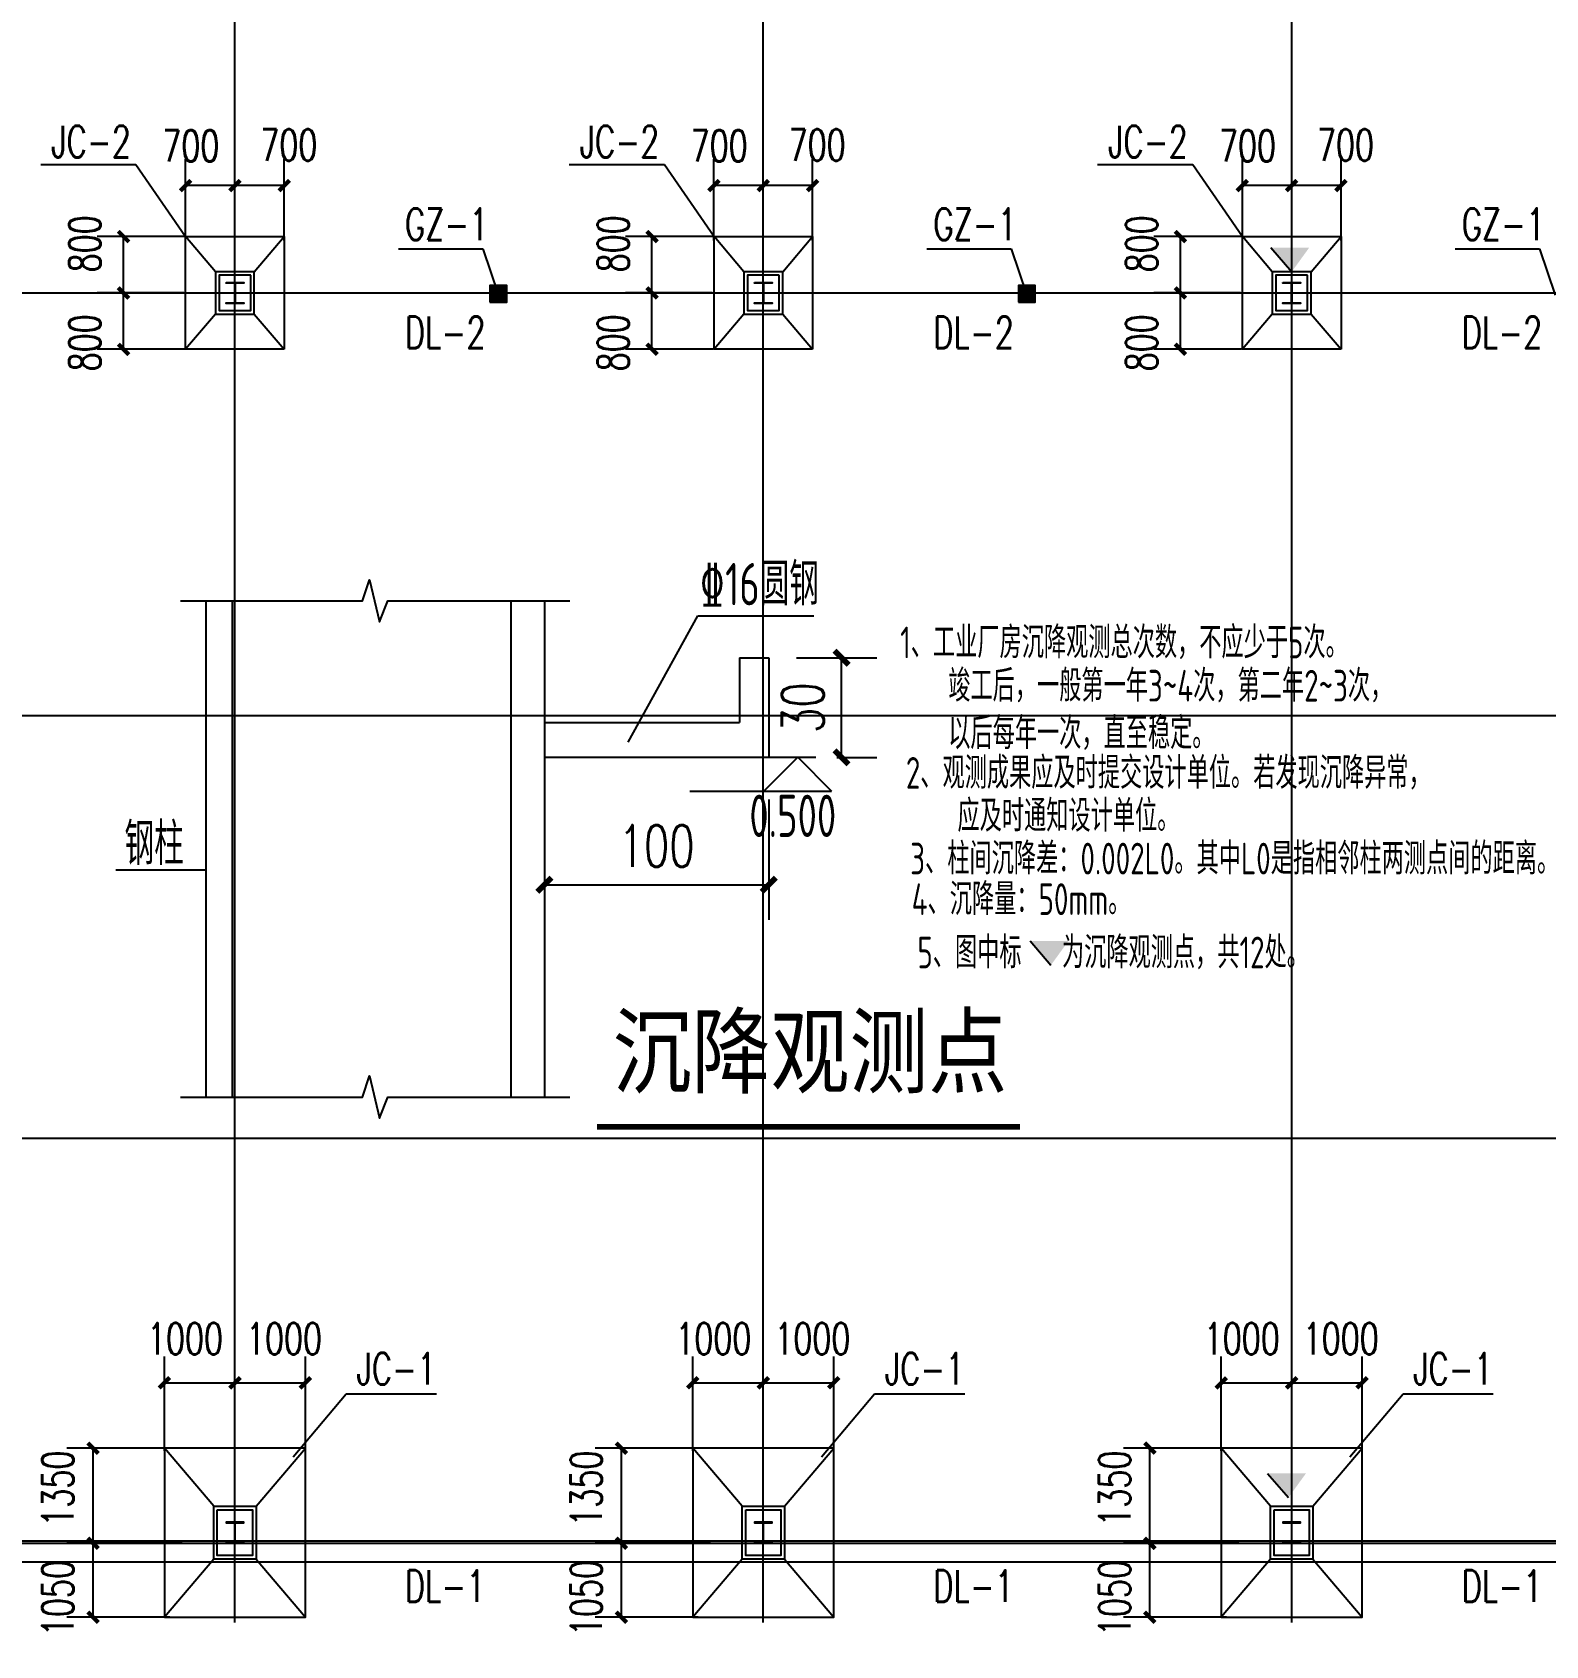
# Model space of a CAD drawing. Extents: x 180850 to 1399066, y 113487 to 334416.
# Drawn here: x 345624 to 367106, y 174007 to 196913 of the extents above; entities that cross this region are included whole.
import ezdxf
from ezdxf.enums import TextEntityAlignment as Align

# ---------------------------------------------------------------- set-up
doc = ezdxf.new("R2010")
doc.units = 0
doc.header["$LTSCALE"] = 1000
for name, color, linetype in [('11', 3, 'Continuous'), ('AXIS', 3, 'Continuous'), ('DOTE', 1, 'Continuous'), ('GZ', 50, 'Continuous'), ('PUB_DIM', 3, 'Continuous'), ('PUB_TEXT', 7, 'Continuous'), ('TEXT', 7, 'Continuous'), ('THICK', 6, 'Continuous'), ('THIN', 7, 'Continuous'), ('YCX', 90, 'Continuous'), ('承台', 2, 'Continuous'), ('轴线__尺寸数字', 253, 'Continuous')]:
    doc.layers.add(name, color=color, linetype=linetype)
doc.styles.add('_TCH_DIM_T3', font='SIMPLEX', dxfattribs={"width": 0.705882, "bigfont": 'GBCBIG'})
doc.styles.add('TSSD_Norm', font='tssdeng.shx', dxfattribs={"bigfont": 'hztxt.shx'})
doc.styles.add('TSSD_Rein', font='Tssdeng.shx', dxfattribs={"width": 0.7, "bigfont": 'hztxt.shx'})
doc.dimstyles.new('TCH-200-5', dxfattribs={"dimtxt": 595, "dimasz": 200, "dimexe": 500, "dimexo": 600, "dimgap": 252.5, "dimtad": 1, "dimdec": 0, "dimlfac": 0.2, "dimzin": 0, "dimdsep": 46, "dimtxsty": '_TCH_DIM_T3', "dimblk": 'ARCHTICK', "dimcen": 0.09, "dimclrd": 124, "dimclre": 124, "dimclrt": 7, "dimazin": 2, "dimtfac": 1, "dimtdec": 0, "dimtix": 1, "dimtmove": 2, "dimatfit": 3, "dimfxl": 1, "dimtolj": 1, "dimtzin": 0, "dimarcsym": 0})
doc.dimstyles.new('TCH_150_1', dxfattribs={"dimtxt": 446.25, "dimasz": 150, "dimexe": 375, "dimexo": 450, "dimgap": 189.375, "dimtad": 1, "dimdec": 0, "dimzin": 0, "dimdsep": 46, "dimtxsty": '_TCH_DIM_T3', "dimblk": 'ARCHTICK', "dimcen": 0.09, "dimclrd": 256, "dimclre": 256, "dimclrt": 7, "dimazin": 2, "dimtfac": 1, "dimtdec": 0, "dimtix": 1, "dimtmove": 2, "dimatfit": 3, "dimfxl": 1, "dimtolj": 1, "dimtzin": 0, "dimarcsym": 0})

# ---------------------------------------------------------------- blocks, each defined once
blk = doc.blocks.new('A$C33B20A31')
at = {"layer": 'GZ'}
for points in [[(29625, 17900), (29875, 17900), (29875, 17890), (29757, 17890), (29753, 17885), (29753, 17615), (29757, 17610), (29875, 17610), (29875, 17600), (29625, 17600), (29625, 17610), (29743, 17610), (29747, 17615), (29747, 17885), (29743, 17890), (29625, 17890), (29625, 17900)], [(37125, 17900), (37375, 17900), (37375, 17890), (37257, 17890), (37253, 17885), (37253, 17615), (37257, 17610), (37375, 17610), (37375, 17600), (37125, 17600), (37125, 17610), (37243, 17610), (37247, 17615), (37247, 17885), (37243, 17890), (37125, 17890), (37125, 17900)], [(44625, 17900), (44875, 17900), (44875, 17890), (44757, 17890), (44753, 17885), (44753, 17615), (44757, 17610), (44875, 17610), (44875, 17600), (44625, 17600), (44625, 17610), (44743, 17610), (44747, 17615), (44747, 17885), (44743, 17890), (44625, 17890), (44625, 17900)], [(29625, 0), (29875, 0), (29875, 10), (29757, 10), (29753, 15), (29753, 285), (29757, 290), (29875, 290), (29875, 300), (29625, 300), (29625, 290), (29743, 290), (29747, 286), (29747, 15), (29743, 10), (29625, 10), (29625, 0)], [(37125, 0), (37375, 0), (37375, 10), (37257, 10), (37253, 15), (37253, 285), (37257, 290), (37375, 290), (37375, 300), (37125, 300), (37125, 290), (37243, 290), (37247, 286), (37247, 15), (37243, 10), (37125, 10), (37125, 0)], [(44625, 0), (44875, 0), (44875, 10), (44757, 10), (44753, 15), (44753, 285), (44757, 290), (44875, 290), (44875, 300), (44625, 300), (44625, 290), (44743, 290), (44747, 286), (44747, 15), (44743, 10), (44625, 10), (44625, 0)]]:
    blk.add_lwpolyline(points, close=True, dxfattribs=at)
blk = doc.blocks.new('_ArchTick')
at = {"color": 0, "linetype": 'ByBlock', "const_width": 0.4}
blk.add_lwpolyline([(-0.5, -0.5), (0.5, 0.5)], dxfattribs=at)
blk = doc.blocks.new('*D1276')
at = {"layer": 'AXIS', "color": 124, "lineweight": -2, "transparency": 16777216}
for p, q in [((352893, 186019), (352893, 184311)), ((356078, 186019), (356078, 184311)), ((352893, 184811), (356078, 184811))]:
    blk.add_line(p, q, dxfattribs=at)
at = {"layer": 'Defpoints', "color": 0, "transparency": 16777216}
for p in [(352893, 186619), (356078, 186619), (356078, 184811)]:
    blk.add_point(p, dxfattribs=at)
at = {"layer": 'AXIS', "color": 124, "lineweight": -2, "transparency": 16777216, "xscale": 200, "yscale": 200, "zscale": 200, "rotation": 180}
blk.add_blockref('_ArchTick', (352893, 184811), dxfattribs=at)
at = {"layer": 'AXIS', "color": 124, "lineweight": -2, "transparency": 16777216, "xscale": 200, "yscale": 200, "zscale": 200}
blk.add_blockref('_ArchTick', (356078, 184811), dxfattribs=at)
at = {"layer": 'AXIS', "color": 7, "transparency": 16777216, "insert": (354485, 185361), "char_height": 595, "attachment_point": 5, "style": '_TCH_DIM_T3'}
blk.add_mtext('\\A1;100', dxfattribs=at)
blk = doc.blocks.new('*D1277')
at = {"layer": 'AXIS', "color": 124, "lineweight": -2, "transparency": 16777216}
for p, q in [((356471, 188033), (357610, 188033)), ((357110, 186619), (357110, 188033)), ((357043, 186619), (357610, 186619))]:
    blk.add_line(p, q, dxfattribs=at)
at = {"layer": 'Defpoints', "color": 0, "transparency": 16777216}
for p in [(355871, 188033), (357110, 188033), (356443, 186619)]:
    blk.add_point(p, dxfattribs=at)
at = {"layer": 'AXIS', "color": 124, "lineweight": -2, "transparency": 16777216, "xscale": 200, "yscale": 200, "zscale": 200}
for p, rotation in [((357110, 188033), 90), ((357110, 186619), 270)]:
    blk.add_blockref('_ArchTick', p, dxfattribs=dict(at, rotation=rotation))
at = {"layer": 'AXIS', "color": 7, "transparency": 16777216, "insert": (356560, 187326), "char_height": 595, "attachment_point": 5, "rotation": 90, "style": '_TCH_DIM_T3'}
blk.add_mtext('\\A1;30', dxfattribs=at)
blk = doc.blocks.new('*D1336')
at = {"layer": 'AXIS', "linetype": 'ByBlock', "lineweight": -2, "transparency": 16777216}
for p, q in [((362500, 176776), (362500, 178115)), ((363500, 176776), (363500, 178115)), ((362500, 177740), (363500, 177740))]:
    blk.add_line(p, q, dxfattribs=at)
at = {"layer": 'Defpoints', "color": 0, "linetype": 'ByBlock', "transparency": 16777216}
for p in [(363500, 177740), (362500, 176326), (363500, 176326)]:
    blk.add_point(p, dxfattribs=at)
at = {"layer": 'AXIS', "linetype": 'ByBlock', "lineweight": -2, "transparency": 16777216, "xscale": 150, "yscale": 150, "zscale": 150, "rotation": 180}
blk.add_blockref('_ArchTick', (362500, 177740), dxfattribs=at)
at = {"layer": 'AXIS', "linetype": 'ByBlock', "lineweight": -2, "transparency": 16777216, "xscale": 150, "yscale": 150, "zscale": 150}
blk.add_blockref('_ArchTick', (363500, 177740), dxfattribs=at)
at = {"layer": 'AXIS', "color": 7, "linetype": 'ByBlock', "transparency": 16777216, "insert": (362792, 178367), "char_height": 446.2, "attachment_point": 5, "style": '_TCH_DIM_T3'}
blk.add_mtext('\\A1;1000', dxfattribs=at)
blk = doc.blocks.new('*D1337')
at = {"layer": 'AXIS', "linetype": 'ByBlock', "lineweight": -2, "transparency": 16777216}
for p, q in [((362575, 176812), (361112, 176812)), ((361487, 175462), (361487, 176812)), ((362750, 175462), (361112, 175462))]:
    blk.add_line(p, q, dxfattribs=at)
at = {"layer": 'Defpoints', "color": 0, "linetype": 'ByBlock', "transparency": 16777216}
for p in [(361487, 176812), (363025, 176812), (363200, 175462)]:
    blk.add_point(p, dxfattribs=at)
at = {"layer": 'AXIS', "linetype": 'ByBlock', "lineweight": -2, "transparency": 16777216, "xscale": 150, "yscale": 150, "zscale": 150}
for p, rotation in [((361487, 176812), 90), ((361487, 175462), 270)]:
    blk.add_blockref('_ArchTick', p, dxfattribs=dict(at, rotation=rotation))
at = {"layer": 'AXIS', "color": 7, "linetype": 'ByBlock', "transparency": 16777216, "insert": (360987, 176239), "char_height": 446.2, "attachment_point": 5, "rotation": 90, "style": '_TCH_DIM_T3'}
blk.add_mtext('\\A1;1350', dxfattribs=at)
blk = doc.blocks.new('*D1338')
at = {"layer": 'AXIS', "linetype": 'ByBlock', "lineweight": -2, "transparency": 16777216}
for p, q in [((362750, 175462), (361112, 175462)), ((361487, 174412), (361487, 175462)), ((362575, 174412), (361112, 174412))]:
    blk.add_line(p, q, dxfattribs=at)
at = {"layer": 'Defpoints', "color": 0, "linetype": 'ByBlock', "transparency": 16777216}
for p in [(361487, 175462), (363200, 175462), (363025, 174412)]:
    blk.add_point(p, dxfattribs=at)
at = {"layer": 'AXIS', "linetype": 'ByBlock', "lineweight": -2, "transparency": 16777216, "xscale": 150, "yscale": 150, "zscale": 150}
for p, rotation in [((361487, 175462), 90), ((361487, 174412), 270)]:
    blk.add_blockref('_ArchTick', p, dxfattribs=dict(at, rotation=rotation))
at = {"layer": 'AXIS', "color": 7, "linetype": 'ByBlock', "transparency": 16777216, "insert": (360987, 174683), "char_height": 446.2, "attachment_point": 5, "rotation": 90, "style": '_TCH_DIM_T3'}
blk.add_mtext('\\A1;1050', dxfattribs=at)
blk = doc.blocks.new('*D1339')
at = {"layer": 'AXIS', "linetype": 'ByBlock', "lineweight": -2, "transparency": 16777216}
for p, q in [((363500, 176776), (363500, 178115)), ((364500, 176776), (364500, 178115)), ((363500, 177740), (364500, 177740))]:
    blk.add_line(p, q, dxfattribs=at)
at = {"layer": 'Defpoints', "color": 0, "linetype": 'ByBlock', "transparency": 16777216}
for p in [(364500, 177740), (363500, 176326), (364500, 176326)]:
    blk.add_point(p, dxfattribs=at)
at = {"layer": 'AXIS', "linetype": 'ByBlock', "lineweight": -2, "transparency": 16777216, "xscale": 150, "yscale": 150, "zscale": 150, "rotation": 180}
blk.add_blockref('_ArchTick', (363500, 177740), dxfattribs=at)
at = {"layer": 'AXIS', "linetype": 'ByBlock', "lineweight": -2, "transparency": 16777216, "xscale": 150, "yscale": 150, "zscale": 150}
blk.add_blockref('_ArchTick', (364500, 177740), dxfattribs=at)
at = {"layer": 'AXIS', "color": 7, "linetype": 'ByBlock', "transparency": 16777216, "insert": (364197, 178367), "char_height": 446.2, "attachment_point": 5, "style": '_TCH_DIM_T3'}
blk.add_mtext('\\A1;1000', dxfattribs=at)
blk = doc.blocks.new('*D1352')
at = {"layer": 'AXIS', "linetype": 'ByBlock', "lineweight": -2, "transparency": 16777216}
for p, q in [((347775, 193212), (346545, 193212)), ((346920, 192412), (346920, 193212)), ((347789, 192412), (346545, 192412))]:
    blk.add_line(p, q, dxfattribs=at)
at = {"layer": 'Defpoints', "color": 0, "linetype": 'ByBlock', "transparency": 16777216}
for p in [(346920, 193212), (348225, 193212), (348239, 192412)]:
    blk.add_point(p, dxfattribs=at)
at = {"layer": 'AXIS', "linetype": 'ByBlock', "lineweight": -2, "transparency": 16777216, "xscale": 150, "yscale": 150, "zscale": 150}
for p, rotation in [((346920, 193212), 90), ((346920, 192412), 270)]:
    blk.add_blockref('_ArchTick', p, dxfattribs=dict(at, rotation=rotation))
at = {"layer": 'AXIS', "color": 7, "linetype": 'ByBlock', "transparency": 16777216, "insert": (346370, 192504), "char_height": 446.2, "attachment_point": 5, "rotation": 90, "style": '_TCH_DIM_T3'}
blk.add_mtext('\\A1;800', dxfattribs=at)
blk = doc.blocks.new('*D1353')
at = {"layer": 'AXIS', "linetype": 'ByBlock', "lineweight": -2, "transparency": 16777216}
for p, q in [((347800, 193957), (347800, 195111)), ((348500, 194082), (348500, 195111)), ((348500, 194736), (347800, 194736))]:
    blk.add_line(p, q, dxfattribs=at)
at = {"layer": 'Defpoints', "color": 0, "linetype": 'ByBlock', "transparency": 16777216}
for p in [(347800, 194736), (348500, 193632), (347800, 193507)]:
    blk.add_point(p, dxfattribs=at)
at = {"layer": 'AXIS', "linetype": 'ByBlock', "lineweight": -2, "transparency": 16777216, "xscale": 150, "yscale": 150, "zscale": 150, "rotation": 180}
blk.add_blockref('_ArchTick', (347800, 194736), dxfattribs=at)
at = {"layer": 'AXIS', "linetype": 'ByBlock', "lineweight": -2, "transparency": 16777216, "xscale": 150, "yscale": 150, "zscale": 150}
blk.add_blockref('_ArchTick', (348500, 194736), dxfattribs=at)
at = {"layer": 'AXIS', "color": 7, "linetype": 'ByBlock', "transparency": 16777216, "insert": (347874, 195300), "char_height": 446.2, "attachment_point": 5, "style": '_TCH_DIM_T3'}
blk.add_mtext('\\A1;700', dxfattribs=at)
blk = doc.blocks.new('*D1354')
at = {"layer": 'AXIS', "linetype": 'ByBlock', "lineweight": -2, "transparency": 16777216}
for p, q in [((348500, 194082), (348500, 195111)), ((349200, 193957), (349200, 195111)), ((349200, 194736), (348500, 194736))]:
    blk.add_line(p, q, dxfattribs=at)
at = {"layer": 'Defpoints', "color": 0, "linetype": 'ByBlock', "transparency": 16777216}
for p in [(348500, 194736), (348500, 193632), (349200, 193507)]:
    blk.add_point(p, dxfattribs=at)
at = {"layer": 'AXIS', "linetype": 'ByBlock', "lineweight": -2, "transparency": 16777216, "xscale": 150, "yscale": 150, "zscale": 150, "rotation": 180}
blk.add_blockref('_ArchTick', (348500, 194736), dxfattribs=at)
at = {"layer": 'AXIS', "linetype": 'ByBlock', "lineweight": -2, "transparency": 16777216, "xscale": 150, "yscale": 150, "zscale": 150}
blk.add_blockref('_ArchTick', (349200, 194736), dxfattribs=at)
at = {"layer": 'AXIS', "color": 7, "linetype": 'ByBlock', "transparency": 16777216, "insert": (349265, 195313), "char_height": 446.2, "attachment_point": 5, "style": '_TCH_DIM_T3'}
blk.add_mtext('\\A1;700', dxfattribs=at)
blk = doc.blocks.new('*D1355')
at = {"layer": 'AXIS', "linetype": 'ByBlock', "lineweight": -2, "transparency": 16777216}
for p, q in [((347789, 194012), (346545, 194012)), ((346920, 193212), (346920, 194012)), ((347775, 193212), (346545, 193212))]:
    blk.add_line(p, q, dxfattribs=at)
at = {"layer": 'Defpoints', "color": 0, "linetype": 'ByBlock', "transparency": 16777216}
for p in [(346920, 194012), (348239, 194012), (348225, 193212)]:
    blk.add_point(p, dxfattribs=at)
at = {"layer": 'AXIS', "linetype": 'ByBlock', "lineweight": -2, "transparency": 16777216, "xscale": 150, "yscale": 150, "zscale": 150}
for p, rotation in [((346920, 194012), 90), ((346920, 193212), 270)]:
    blk.add_blockref('_ArchTick', p, dxfattribs=dict(at, rotation=rotation))
at = {"layer": 'AXIS', "color": 7, "linetype": 'ByBlock', "transparency": 16777216, "insert": (346370, 193909), "char_height": 446.2, "attachment_point": 5, "rotation": 90, "style": '_TCH_DIM_T3'}
blk.add_mtext('\\A1;800', dxfattribs=at)
blk = doc.blocks.new('*D1356')
at = {"layer": 'AXIS', "linetype": 'ByBlock', "lineweight": -2, "transparency": 16777216}
for p, q in [((355275, 193212), (354045, 193212)), ((354420, 192412), (354420, 193212)), ((355289, 192412), (354045, 192412))]:
    blk.add_line(p, q, dxfattribs=at)
at = {"layer": 'Defpoints', "color": 0, "linetype": 'ByBlock', "transparency": 16777216}
for p in [(354420, 193212), (355725, 193212), (355739, 192412)]:
    blk.add_point(p, dxfattribs=at)
at = {"layer": 'AXIS', "linetype": 'ByBlock', "lineweight": -2, "transparency": 16777216, "xscale": 150, "yscale": 150, "zscale": 150}
for p, rotation in [((354420, 193212), 90), ((354420, 192412), 270)]:
    blk.add_blockref('_ArchTick', p, dxfattribs=dict(at, rotation=rotation))
at = {"layer": 'AXIS', "color": 7, "linetype": 'ByBlock', "transparency": 16777216, "insert": (353870, 192504), "char_height": 446.2, "attachment_point": 5, "rotation": 90, "style": '_TCH_DIM_T3'}
blk.add_mtext('\\A1;800', dxfattribs=at)
blk = doc.blocks.new('*D1357')
at = {"layer": 'AXIS', "linetype": 'ByBlock', "lineweight": -2, "transparency": 16777216}
for p, q in [((355300, 193957), (355300, 195111)), ((356000, 194082), (356000, 195111)), ((356000, 194736), (355300, 194736))]:
    blk.add_line(p, q, dxfattribs=at)
at = {"layer": 'Defpoints', "color": 0, "linetype": 'ByBlock', "transparency": 16777216}
for p in [(355300, 194736), (356000, 193632), (355300, 193507)]:
    blk.add_point(p, dxfattribs=at)
at = {"layer": 'AXIS', "linetype": 'ByBlock', "lineweight": -2, "transparency": 16777216, "xscale": 150, "yscale": 150, "zscale": 150, "rotation": 180}
blk.add_blockref('_ArchTick', (355300, 194736), dxfattribs=at)
at = {"layer": 'AXIS', "linetype": 'ByBlock', "lineweight": -2, "transparency": 16777216, "xscale": 150, "yscale": 150, "zscale": 150}
blk.add_blockref('_ArchTick', (356000, 194736), dxfattribs=at)
at = {"layer": 'AXIS', "color": 7, "linetype": 'ByBlock', "transparency": 16777216, "insert": (355374, 195300), "char_height": 446.2, "attachment_point": 5, "style": '_TCH_DIM_T3'}
blk.add_mtext('\\A1;700', dxfattribs=at)
blk = doc.blocks.new('*D1358')
at = {"layer": 'AXIS', "linetype": 'ByBlock', "lineweight": -2, "transparency": 16777216}
for p, q in [((356000, 194082), (356000, 195111)), ((356700, 193957), (356700, 195111)), ((356700, 194736), (356000, 194736))]:
    blk.add_line(p, q, dxfattribs=at)
at = {"layer": 'Defpoints', "color": 0, "linetype": 'ByBlock', "transparency": 16777216}
for p in [(356000, 194736), (356000, 193632), (356700, 193507)]:
    blk.add_point(p, dxfattribs=at)
at = {"layer": 'AXIS', "linetype": 'ByBlock', "lineweight": -2, "transparency": 16777216, "xscale": 150, "yscale": 150, "zscale": 150, "rotation": 180}
blk.add_blockref('_ArchTick', (356000, 194736), dxfattribs=at)
at = {"layer": 'AXIS', "linetype": 'ByBlock', "lineweight": -2, "transparency": 16777216, "xscale": 150, "yscale": 150, "zscale": 150}
blk.add_blockref('_ArchTick', (356700, 194736), dxfattribs=at)
at = {"layer": 'AXIS', "color": 7, "linetype": 'ByBlock', "transparency": 16777216, "insert": (356765, 195313), "char_height": 446.2, "attachment_point": 5, "style": '_TCH_DIM_T3'}
blk.add_mtext('\\A1;700', dxfattribs=at)
blk = doc.blocks.new('*D1359')
at = {"layer": 'AXIS', "linetype": 'ByBlock', "lineweight": -2, "transparency": 16777216}
for p, q in [((355289, 194012), (354045, 194012)), ((354420, 193212), (354420, 194012)), ((355275, 193212), (354045, 193212))]:
    blk.add_line(p, q, dxfattribs=at)
at = {"layer": 'Defpoints', "color": 0, "linetype": 'ByBlock', "transparency": 16777216}
for p in [(354420, 194012), (355739, 194012), (355725, 193212)]:
    blk.add_point(p, dxfattribs=at)
at = {"layer": 'AXIS', "linetype": 'ByBlock', "lineweight": -2, "transparency": 16777216, "xscale": 150, "yscale": 150, "zscale": 150}
for p, rotation in [((354420, 194012), 90), ((354420, 193212), 270)]:
    blk.add_blockref('_ArchTick', p, dxfattribs=dict(at, rotation=rotation))
at = {"layer": 'AXIS', "color": 7, "linetype": 'ByBlock', "transparency": 16777216, "insert": (353870, 193909), "char_height": 446.2, "attachment_point": 5, "rotation": 90, "style": '_TCH_DIM_T3'}
blk.add_mtext('\\A1;800', dxfattribs=at)
blk = doc.blocks.new('*D1360')
at = {"layer": 'AXIS', "linetype": 'ByBlock', "lineweight": -2, "transparency": 16777216}
for p, q in [((362775, 193212), (361545, 193212)), ((361920, 192412), (361920, 193212)), ((362789, 192412), (361545, 192412))]:
    blk.add_line(p, q, dxfattribs=at)
at = {"layer": 'Defpoints', "color": 0, "linetype": 'ByBlock', "transparency": 16777216}
for p in [(361920, 193212), (363225, 193212), (363239, 192412)]:
    blk.add_point(p, dxfattribs=at)
at = {"layer": 'AXIS', "linetype": 'ByBlock', "lineweight": -2, "transparency": 16777216, "xscale": 150, "yscale": 150, "zscale": 150}
for p, rotation in [((361920, 193212), 90), ((361920, 192412), 270)]:
    blk.add_blockref('_ArchTick', p, dxfattribs=dict(at, rotation=rotation))
at = {"layer": 'AXIS', "color": 7, "linetype": 'ByBlock', "transparency": 16777216, "insert": (361370, 192504), "char_height": 446.2, "attachment_point": 5, "rotation": 90, "style": '_TCH_DIM_T3'}
blk.add_mtext('\\A1;800', dxfattribs=at)
blk = doc.blocks.new('*D1361')
at = {"layer": 'AXIS', "linetype": 'ByBlock', "lineweight": -2, "transparency": 16777216}
for p, q in [((362800, 193957), (362800, 195111)), ((363500, 194082), (363500, 195111)), ((363500, 194736), (362800, 194736))]:
    blk.add_line(p, q, dxfattribs=at)
at = {"layer": 'Defpoints', "color": 0, "linetype": 'ByBlock', "transparency": 16777216}
for p in [(362800, 194736), (363500, 193632), (362800, 193507)]:
    blk.add_point(p, dxfattribs=at)
at = {"layer": 'AXIS', "linetype": 'ByBlock', "lineweight": -2, "transparency": 16777216, "xscale": 150, "yscale": 150, "zscale": 150, "rotation": 180}
blk.add_blockref('_ArchTick', (362800, 194736), dxfattribs=at)
at = {"layer": 'AXIS', "linetype": 'ByBlock', "lineweight": -2, "transparency": 16777216, "xscale": 150, "yscale": 150, "zscale": 150}
blk.add_blockref('_ArchTick', (363500, 194736), dxfattribs=at)
at = {"layer": 'AXIS', "color": 7, "linetype": 'ByBlock', "transparency": 16777216, "insert": (362874, 195300), "char_height": 446.2, "attachment_point": 5, "style": '_TCH_DIM_T3'}
blk.add_mtext('\\A1;700', dxfattribs=at)
blk = doc.blocks.new('*D1362')
at = {"layer": 'AXIS', "linetype": 'ByBlock', "lineweight": -2, "transparency": 16777216}
for p, q in [((363500, 194082), (363500, 195111)), ((364200, 193957), (364200, 195111)), ((364200, 194736), (363500, 194736))]:
    blk.add_line(p, q, dxfattribs=at)
at = {"layer": 'Defpoints', "color": 0, "linetype": 'ByBlock', "transparency": 16777216}
for p in [(363500, 194736), (363500, 193632), (364200, 193507)]:
    blk.add_point(p, dxfattribs=at)
at = {"layer": 'AXIS', "linetype": 'ByBlock', "lineweight": -2, "transparency": 16777216, "xscale": 150, "yscale": 150, "zscale": 150, "rotation": 180}
blk.add_blockref('_ArchTick', (363500, 194736), dxfattribs=at)
at = {"layer": 'AXIS', "linetype": 'ByBlock', "lineweight": -2, "transparency": 16777216, "xscale": 150, "yscale": 150, "zscale": 150}
blk.add_blockref('_ArchTick', (364200, 194736), dxfattribs=at)
at = {"layer": 'AXIS', "color": 7, "linetype": 'ByBlock', "transparency": 16777216, "insert": (364265, 195313), "char_height": 446.2, "attachment_point": 5, "style": '_TCH_DIM_T3'}
blk.add_mtext('\\A1;700', dxfattribs=at)
blk = doc.blocks.new('*D1363')
at = {"layer": 'AXIS', "linetype": 'ByBlock', "lineweight": -2, "transparency": 16777216}
for p, q in [((362789, 194012), (361545, 194012)), ((361920, 193212), (361920, 194012)), ((362775, 193212), (361545, 193212))]:
    blk.add_line(p, q, dxfattribs=at)
at = {"layer": 'Defpoints', "color": 0, "linetype": 'ByBlock', "transparency": 16777216}
for p in [(361920, 194012), (363239, 194012), (363225, 193212)]:
    blk.add_point(p, dxfattribs=at)
at = {"layer": 'AXIS', "linetype": 'ByBlock', "lineweight": -2, "transparency": 16777216, "xscale": 150, "yscale": 150, "zscale": 150}
for p, rotation in [((361920, 194012), 90), ((361920, 193212), 270)]:
    blk.add_blockref('_ArchTick', p, dxfattribs=dict(at, rotation=rotation))
at = {"layer": 'AXIS', "color": 7, "linetype": 'ByBlock', "transparency": 16777216, "insert": (361370, 193909), "char_height": 446.2, "attachment_point": 5, "rotation": 90, "style": '_TCH_DIM_T3'}
blk.add_mtext('\\A1;800', dxfattribs=at)
blk = doc.blocks.new('*D1592')
at = {"layer": 'AXIS', "linetype": 'ByBlock', "lineweight": -2, "transparency": 16777216}
for p, q in [((347500, 176776), (347500, 178115)), ((348500, 176776), (348500, 178115)), ((347500, 177740), (348500, 177740))]:
    blk.add_line(p, q, dxfattribs=at)
at = {"layer": 'Defpoints', "color": 0, "linetype": 'ByBlock', "transparency": 16777216}
for p in [(348500, 177740), (347500, 176326), (348500, 176326)]:
    blk.add_point(p, dxfattribs=at)
at = {"layer": 'AXIS', "linetype": 'ByBlock', "lineweight": -2, "transparency": 16777216, "xscale": 150, "yscale": 150, "zscale": 150, "rotation": 180}
blk.add_blockref('_ArchTick', (347500, 177740), dxfattribs=at)
at = {"layer": 'AXIS', "linetype": 'ByBlock', "lineweight": -2, "transparency": 16777216, "xscale": 150, "yscale": 150, "zscale": 150}
blk.add_blockref('_ArchTick', (348500, 177740), dxfattribs=at)
at = {"layer": 'AXIS', "color": 7, "linetype": 'ByBlock', "transparency": 16777216, "insert": (347792, 178367), "char_height": 446.2, "attachment_point": 5, "style": '_TCH_DIM_T3'}
blk.add_mtext('\\A1;1000', dxfattribs=at)
blk = doc.blocks.new('*D1593')
at = {"layer": 'AXIS', "linetype": 'ByBlock', "lineweight": -2, "transparency": 16777216}
for p, q in [((347575, 176812), (346112, 176812)), ((346487, 175462), (346487, 176812)), ((347750, 175462), (346112, 175462))]:
    blk.add_line(p, q, dxfattribs=at)
at = {"layer": 'Defpoints', "color": 0, "linetype": 'ByBlock', "transparency": 16777216}
for p in [(346487, 176812), (348025, 176812), (348200, 175462)]:
    blk.add_point(p, dxfattribs=at)
at = {"layer": 'AXIS', "linetype": 'ByBlock', "lineweight": -2, "transparency": 16777216, "xscale": 150, "yscale": 150, "zscale": 150}
for p, rotation in [((346487, 176812), 90), ((346487, 175462), 270)]:
    blk.add_blockref('_ArchTick', p, dxfattribs=dict(at, rotation=rotation))
at = {"layer": 'AXIS', "color": 7, "linetype": 'ByBlock', "transparency": 16777216, "insert": (345987, 176239), "char_height": 446.2, "attachment_point": 5, "rotation": 90, "style": '_TCH_DIM_T3'}
blk.add_mtext('\\A1;1350', dxfattribs=at)
blk = doc.blocks.new('*D1594')
at = {"layer": 'AXIS', "linetype": 'ByBlock', "lineweight": -2, "transparency": 16777216}
for p, q in [((347750, 175462), (346112, 175462)), ((346487, 174412), (346487, 175462)), ((347575, 174412), (346112, 174412))]:
    blk.add_line(p, q, dxfattribs=at)
at = {"layer": 'Defpoints', "color": 0, "linetype": 'ByBlock', "transparency": 16777216}
for p in [(346487, 175462), (348200, 175462), (348025, 174412)]:
    blk.add_point(p, dxfattribs=at)
at = {"layer": 'AXIS', "linetype": 'ByBlock', "lineweight": -2, "transparency": 16777216, "xscale": 150, "yscale": 150, "zscale": 150}
for p, rotation in [((346487, 175462), 90), ((346487, 174412), 270)]:
    blk.add_blockref('_ArchTick', p, dxfattribs=dict(at, rotation=rotation))
at = {"layer": 'AXIS', "color": 7, "linetype": 'ByBlock', "transparency": 16777216, "insert": (345987, 174683), "char_height": 446.2, "attachment_point": 5, "rotation": 90, "style": '_TCH_DIM_T3'}
blk.add_mtext('\\A1;1050', dxfattribs=at)
blk = doc.blocks.new('*D1595')
at = {"layer": 'AXIS', "linetype": 'ByBlock', "lineweight": -2, "transparency": 16777216}
for p, q in [((348500, 176776), (348500, 178115)), ((349500, 176776), (349500, 178115)), ((348500, 177740), (349500, 177740))]:
    blk.add_line(p, q, dxfattribs=at)
at = {"layer": 'Defpoints', "color": 0, "linetype": 'ByBlock', "transparency": 16777216}
for p in [(349500, 177740), (348500, 176326), (349500, 176326)]:
    blk.add_point(p, dxfattribs=at)
at = {"layer": 'AXIS', "linetype": 'ByBlock', "lineweight": -2, "transparency": 16777216, "xscale": 150, "yscale": 150, "zscale": 150, "rotation": 180}
blk.add_blockref('_ArchTick', (348500, 177740), dxfattribs=at)
at = {"layer": 'AXIS', "linetype": 'ByBlock', "lineweight": -2, "transparency": 16777216, "xscale": 150, "yscale": 150, "zscale": 150}
blk.add_blockref('_ArchTick', (349500, 177740), dxfattribs=at)
at = {"layer": 'AXIS', "color": 7, "linetype": 'ByBlock', "transparency": 16777216, "insert": (349197, 178367), "char_height": 446.2, "attachment_point": 5, "style": '_TCH_DIM_T3'}
blk.add_mtext('\\A1;1000', dxfattribs=at)
blk = doc.blocks.new('*D1600')
at = {"layer": 'AXIS', "linetype": 'ByBlock', "lineweight": -2, "transparency": 16777216}
for p, q in [((355000, 176776), (355000, 178115)), ((356000, 176776), (356000, 178115)), ((355000, 177740), (356000, 177740))]:
    blk.add_line(p, q, dxfattribs=at)
at = {"layer": 'Defpoints', "color": 0, "linetype": 'ByBlock', "transparency": 16777216}
for p in [(356000, 177740), (355000, 176326), (356000, 176326)]:
    blk.add_point(p, dxfattribs=at)
at = {"layer": 'AXIS', "linetype": 'ByBlock', "lineweight": -2, "transparency": 16777216, "xscale": 150, "yscale": 150, "zscale": 150, "rotation": 180}
blk.add_blockref('_ArchTick', (355000, 177740), dxfattribs=at)
at = {"layer": 'AXIS', "linetype": 'ByBlock', "lineweight": -2, "transparency": 16777216, "xscale": 150, "yscale": 150, "zscale": 150}
blk.add_blockref('_ArchTick', (356000, 177740), dxfattribs=at)
at = {"layer": 'AXIS', "color": 7, "linetype": 'ByBlock', "transparency": 16777216, "insert": (355292, 178367), "char_height": 446.2, "attachment_point": 5, "style": '_TCH_DIM_T3'}
blk.add_mtext('\\A1;1000', dxfattribs=at)
blk = doc.blocks.new('*D1601')
at = {"layer": 'AXIS', "linetype": 'ByBlock', "lineweight": -2, "transparency": 16777216}
for p, q in [((355075, 176812), (353612, 176812)), ((353987, 175462), (353987, 176812)), ((355250, 175462), (353612, 175462))]:
    blk.add_line(p, q, dxfattribs=at)
at = {"layer": 'Defpoints', "color": 0, "linetype": 'ByBlock', "transparency": 16777216}
for p in [(353987, 176812), (355525, 176812), (355700, 175462)]:
    blk.add_point(p, dxfattribs=at)
at = {"layer": 'AXIS', "linetype": 'ByBlock', "lineweight": -2, "transparency": 16777216, "xscale": 150, "yscale": 150, "zscale": 150}
for p, rotation in [((353987, 176812), 90), ((353987, 175462), 270)]:
    blk.add_blockref('_ArchTick', p, dxfattribs=dict(at, rotation=rotation))
at = {"layer": 'AXIS', "color": 7, "linetype": 'ByBlock', "transparency": 16777216, "insert": (353487, 176239), "char_height": 446.2, "attachment_point": 5, "rotation": 90, "style": '_TCH_DIM_T3'}
blk.add_mtext('\\A1;1350', dxfattribs=at)
blk = doc.blocks.new('*D1602')
at = {"layer": 'AXIS', "linetype": 'ByBlock', "lineweight": -2, "transparency": 16777216}
for p, q in [((355250, 175462), (353612, 175462)), ((353987, 174412), (353987, 175462)), ((355075, 174412), (353612, 174412))]:
    blk.add_line(p, q, dxfattribs=at)
at = {"layer": 'Defpoints', "color": 0, "linetype": 'ByBlock', "transparency": 16777216}
for p in [(353987, 175462), (355700, 175462), (355525, 174412)]:
    blk.add_point(p, dxfattribs=at)
at = {"layer": 'AXIS', "linetype": 'ByBlock', "lineweight": -2, "transparency": 16777216, "xscale": 150, "yscale": 150, "zscale": 150}
for p, rotation in [((353987, 175462), 90), ((353987, 174412), 270)]:
    blk.add_blockref('_ArchTick', p, dxfattribs=dict(at, rotation=rotation))
at = {"layer": 'AXIS', "color": 7, "linetype": 'ByBlock', "transparency": 16777216, "insert": (353487, 174683), "char_height": 446.2, "attachment_point": 5, "rotation": 90, "style": '_TCH_DIM_T3'}
blk.add_mtext('\\A1;1050', dxfattribs=at)
blk = doc.blocks.new('*D1603')
at = {"layer": 'AXIS', "linetype": 'ByBlock', "lineweight": -2, "transparency": 16777216}
for p, q in [((356000, 176776), (356000, 178115)), ((357000, 176776), (357000, 178115)), ((356000, 177740), (357000, 177740))]:
    blk.add_line(p, q, dxfattribs=at)
at = {"layer": 'Defpoints', "color": 0, "linetype": 'ByBlock', "transparency": 16777216}
for p in [(357000, 177740), (356000, 176326), (357000, 176326)]:
    blk.add_point(p, dxfattribs=at)
at = {"layer": 'AXIS', "linetype": 'ByBlock', "lineweight": -2, "transparency": 16777216, "xscale": 150, "yscale": 150, "zscale": 150, "rotation": 180}
blk.add_blockref('_ArchTick', (356000, 177740), dxfattribs=at)
at = {"layer": 'AXIS', "linetype": 'ByBlock', "lineweight": -2, "transparency": 16777216, "xscale": 150, "yscale": 150, "zscale": 150}
blk.add_blockref('_ArchTick', (357000, 177740), dxfattribs=at)
at = {"layer": 'AXIS', "color": 7, "linetype": 'ByBlock', "transparency": 16777216, "insert": (356697, 178367), "char_height": 446.2, "attachment_point": 5, "style": '_TCH_DIM_T3'}
blk.add_mtext('\\A1;1000', dxfattribs=at)

msp = doc.modelspace()

# ---------------------------------------------------------------- hatches: boundary and pattern name
h = msp.add_hatch(color=256)
h.dxf.hatch_style = 1
h.paths.add_polyline_path([(352360.37, 193319.04), (352120.37, 193319.04), (352120.37, 193079.04), (352360.37, 193079.04)])
h = msp.add_hatch(color=256)
h.dxf.hatch_style = 1
h.paths.add_polyline_path([(359860.37, 193319.04), (359620.37, 193319.04), (359620.37, 193079.04), (359860.37, 193079.04)])

# ---------------------------------------------------------------- linework, layer by layer
for p, q in [((348225.32, 193287.31), (348225.32, 193287.31)), ((355725.32, 193287.31), (355725.32, 193287.31)), ((363225.32, 193287.31), (363225.32, 193287.31)), ((356078.25, 186619.49), (356746.15, 186619.49)), ((348200.32, 175987.48), (347500.32, 176812.48)), ((348800.32, 175987.48), (349500.32, 176812.48)), ((355700.32, 175987.48), (355000.32, 176812.48)), ((356300.32, 175987.48), (357000.32, 176812.48)), ((363200.32, 175987.48), (362500.32, 176812.48)), ((363800.32, 175987.48), (364500.32, 176812.48)), ((348200.32, 175237.48), (347500.32, 174412.48)), ((348800.32, 175237.48), (349500.32, 174412.48)), ((355700.32, 175237.48), (355000.32, 174412.48)), ((356300.32, 175237.48), (357000.32, 174412.48)), ((363200.32, 175237.48), (362500.32, 174412.48)), ((363800.32, 175237.48), (364500.32, 174412.48))]:
    msp.add_line(p, q)
for points in [[(318480.32, 211232.31), (379120.32, 211232.31), (379120.32, 175192.31), (318480.32, 175192.31)], [(318780.32, 210932.31), (378820.32, 210932.31), (378820.32, 175492.31), (318780.32, 175492.31)], [(352120.37, 193079.04), (352360.37, 193079.04), (352360.37, 193319.04), (352120.37, 193319.04)], [(359620.37, 193079.04), (359860.37, 193079.04), (359860.37, 193319.04), (359620.37, 193319.04)], [(347500.32, 174412.48), (349500.32, 174412.48), (349500.32, 176812.48), (347500.32, 176812.48)], [(355000.32, 174412.48), (357000.32, 174412.48), (357000.32, 176812.48), (355000.32, 176812.48)], [(362500.32, 174412.48), (364500.32, 174412.48), (364500.32, 176812.48), (362500.32, 176812.48)]]:
    msp.add_lwpolyline(points, close=True)
at = {"layer": '11', "color": 2}
for p, q in [((348088.8, 188840.83), (348088.8, 187085.79)), ((348463, 188840.83), (348463, 187085.79)), ((352416.47, 188840.83), (352416.47, 184511.66)), ((352892.67, 188840.83), (352892.67, 184511.66)), ((355664.54, 188032.9), (355664.54, 187115.94)), ((355664.54, 188032.9), (356078.25, 188032.9)), ((356078.25, 188032.9), (356078.25, 186619.49)), ((348088.8, 187269.36), (348088.8, 181796.82)), ((348463, 187269.36), (348463, 181796.82)), ((352416.47, 187269.36), (352416.47, 181796.82)), ((352892.67, 187269.36), (352892.67, 181796.82)), ((352892.67, 187115.94), (355664.54, 187115.94)), ((352892.67, 186619.49), (356078.25, 186619.49))]:
    msp.add_line(p, q, dxfattribs=at)
at = {"layer": 'DOTE'}
for p, q in [((348500.32, 174337.31), (348500.32, 212087.31)), ((356000.32, 174337.31), (356000.32, 212087.31)), ((363500.32, 174337.31), (363500.32, 212087.31)), ((317625.32, 193212.31), (380100.32, 193212.31)), ((317625.32, 187212.31), (380100.32, 187212.31)), ((317625.32, 181212.31), (380100.32, 181212.31)), ((317625.32, 175462.31), (380100.32, 175462.31))]:
    msp.add_line(p, q, dxfattribs=at)
at = {"layer": 'PUB_DIM'}
for p, q in [((356488.57, 186619.49), (356008.57, 186139.49)), ((356488.57, 186619.49), (356968.57, 186139.49)), ((354956.55, 186139.49), (356968.57, 186139.49))]:
    msp.add_line(p, q, dxfattribs=at)
for points in [[(347728.8, 188840.83), (348088.8, 188840.83), (350313.13, 188840.83), (350409.13, 189140.83), (350551.11, 188541.59), (350668.33, 188840.83), (352892.67, 188840.83), (353252.67, 188840.83)], [(347728.8, 181796.82), (348088.8, 181796.82), (350313.13, 181796.82), (350409.13, 182096.82), (350551.11, 181497.58), (350668.33, 181796.82), (352892.67, 181796.82), (353252.67, 181796.82)]]:
    msp.add_lwpolyline(points, dxfattribs=at)
at = {"layer": 'PUB_TEXT', "color": 5}
for p, q in [((363205.48, 193856.84), (363500.32, 193512.31)), ((359788, 184014.39), (360082.83, 183669.85)), ((363158.51, 176454.79), (363453.34, 176110.25))]:
    msp.add_line(p, q, dxfattribs=at)
for points in [[(363749.88, 193856.84), (363500.32, 193512.31), (363205.48, 193856.84)], [(360332.4, 184014.39), (360082.83, 183669.85), (359788, 184014.39)], [(363702.91, 176454.79), (363453.34, 176110.25), (363158.51, 176454.79)]]:
    msp.add_solid(points, dxfattribs=at)
at = {"layer": 'THICK', "const_width": 80}
msp.add_lwpolyline([(353638.95, 181372.31), (359644.58, 181372.31)], dxfattribs=at)
at = {"layer": 'THIN'}
msp.add_lwpolyline([(353638.95, 181212.31), (359644.58, 181212.31)], dxfattribs=at)
at = {"layer": 'YCX'}
for p, q in [((345745.39, 195033.5), (347095.38, 195035.26)), ((347095.38, 195035.26), (347800.32, 194012.31)), ((353245.39, 195033.5), (354595.38, 195035.26)), ((354595.38, 195035.26), (355300.32, 194012.31)), ((360745.39, 195033.5), (362095.38, 195035.26)), ((362095.38, 195035.26), (362800.32, 194012.31)), ((350822.69, 193839.6), (352019.73, 193838.83)), ((352019.73, 193838.83), (352240.37, 193178.87)), ((358322.69, 193839.6), (359519.73, 193838.83)), ((359519.73, 193838.83), (359740.37, 193178.87)), ((365822.69, 193839.6), (367019.73, 193838.83)), ((367019.73, 193838.83), (367240.37, 193178.87)), ((350080.55, 177580.02), (349327.61, 176683.84)), ((351362.2, 177577.42), (350080.55, 177580.02)), ((357580.55, 177580.02), (356827.61, 176683.84)), ((358862.2, 177577.42), (357580.55, 177580.02)), ((365080.55, 177580.02), (364327.61, 176683.84)), ((366362.2, 177577.42), (365080.55, 177580.02))]:
    msp.add_line(p, q, dxfattribs=at)
at = {"layer": '承台'}
for p, q in [((348225.32, 193512.31), (347800.32, 194012.31)), ((348775.32, 193512.31), (349200.32, 194012.31)), ((355725.32, 193512.31), (355300.32, 194012.31)), ((356275.32, 193512.31), (356700.32, 194012.31)), ((363225.32, 193512.31), (362800.32, 194012.31)), ((363775.32, 193512.31), (364200.32, 194012.31)), ((348225.32, 192912.31), (347800.32, 192412.31)), ((348775.32, 192912.31), (349200.32, 192412.31)), ((355725.32, 192912.31), (355300.32, 192412.31)), ((356275.32, 192912.31), (356700.32, 192412.31)), ((363225.32, 192912.31), (362800.32, 192412.31)), ((363775.32, 192912.31), (364200.32, 192412.31))]:
    msp.add_line(p, q, dxfattribs=at)
for points in [[(349200.32, 192412.31), (347800.32, 192412.31), (347800.32, 194012.31), (349200.32, 194012.31)], [(356700.32, 192412.31), (355300.32, 192412.31), (355300.32, 194012.31), (356700.32, 194012.31)], [(364200.32, 192412.31), (362800.32, 192412.31), (362800.32, 194012.31), (364200.32, 194012.31)], [(348775.32, 193512.31), (348225.32, 193512.31), (348225.32, 192912.31), (348775.32, 192912.31)], [(348725.32, 193462.31), (348275.32, 193462.31), (348275.32, 192962.31), (348725.32, 192962.31)], [(356275.32, 193512.31), (355725.32, 193512.31), (355725.32, 192912.31), (356275.32, 192912.31)], [(356225.32, 193462.31), (355775.32, 193462.31), (355775.32, 192962.31), (356225.32, 192962.31)], [(363775.32, 193512.31), (363225.32, 193512.31), (363225.32, 192912.31), (363775.32, 192912.31)], [(363725.32, 193462.31), (363275.32, 193462.31), (363275.32, 192962.31), (363725.32, 192962.31)]]:
    msp.add_lwpolyline(points, close=True, dxfattribs=at)
at = {"layer": '承台', "color": 6}
for points in [[(348200.32, 175987.48), (348800.32, 175987.48), (348800.32, 175237.48), (348200.32, 175237.48)], [(348250.32, 175937.48), (348750.32, 175937.48), (348750.32, 175287.48), (348250.32, 175287.48)], [(355700.32, 175987.48), (356300.32, 175987.48), (356300.32, 175237.48), (355700.32, 175237.48)], [(355750.32, 175937.48), (356250.32, 175937.48), (356250.32, 175287.48), (355750.32, 175287.48)], [(363200.32, 175987.48), (363800.32, 175987.48), (363800.32, 175237.48), (363200.32, 175237.48)], [(363250.32, 175937.48), (363750.32, 175937.48), (363750.32, 175287.48), (363250.32, 175287.48)]]:
    msp.add_lwpolyline(points, close=True, dxfattribs=at)
at = {"layer": '轴线__尺寸数字', "color": 3}
for p, q in [((354079.55, 186832.52), (355068.56, 188626.46)), ((355068.56, 188626.46), (356716.59, 188626.46)), ((348088.8, 185016.71), (346810.14, 185016.71))]:
    msp.add_line(p, q, dxfattribs=at)

# ---------------------------------------------------------------- block references
msp.add_blockref('A$C33B20A31', (318750.32, 175462.31))

# ---------------------------------------------------------------- texts
at = {"layer": 'PUB_DIM', "style": 'TSSD_Rein', "width": 0.7}
msp.add_text('0.500', height=600, dxfattribs=at).set_placement((357035.36, 185488.65), align=Align.RIGHT)
at = {"layer": 'TEXT', "width": 0.7}
for s, height, style, p in [('\x8416圆钢', 600, 'TSSD_Rein', (355098.32, 188778.45)), ('钢柱', 600, 'TSSD_Rein', (346933.23, 185091.91)), ('5、图中标   为沉降观测点，共12处。', 450, 'TSSD_Norm', (358187.18, 183623.87))]:
    msp.add_text(s, height=height, dxfattribs=dict(at, style=style)).set_placement(p)
at = {"layer": 'TEXT', "style": 'TSSD_Norm', "width": 0.7}
for s, p in [('1、工业厂房沉降观测总次数，不应少于5次。', (357943.06, 187890.56)), ('竣工后，一般第一年3~4次，第二年2~3次，', (358624.83, 187275.74)), ('以后每年一次，直至稳定。', (358624.83, 186602.42)), ('2、观测成果应及时提交设计单位。若发现沉降异常，', (358023.79, 186038.73)), ('应及时通知设计单位。', (358756.3, 185428.94)), ('3、柱间沉降差：0.002L\x8e0\x8f。其中L\x8e0\x8f是指相邻柱两测点间的距离。', (358085.03, 184822.03)), ('4、沉降量：50mm。', (358105.89, 184245.7))]:
    msp.add_text(s, height=450, dxfattribs=at).set_placement(p, align=Align.BOTTOM_LEFT)
at = {"layer": 'TEXT', "style": 'TSSD_Norm'}
msp.add_text('沉降观测点', height=1120, dxfattribs=at).set_placement((353862.95, 181510.15), align=Align.BOTTOM_LEFT)
at = {"layer": 'YCX', "style": '_TCH_DIM_T3', "width": 0.705882}
for s, p in [('JC-2', (345894.68, 195135.29)), ('JC-2', (353394.68, 195135.29)), ('JC-2', (360894.68, 195135.29)), ('GZ-1', (350914.78, 193962.55)), ('GZ-1', (358414.78, 193962.55)), ('GZ-1', (365914.78, 193962.55)), ('JC-1', (350226.72, 177713.89)), ('JC-1', (357726.72, 177713.89)), ('JC-1', (365226.72, 177713.89))]:
    msp.add_text(s, height=450, dxfattribs=at).set_placement(p)
at = {"layer": '承台', "color": 6, "style": '_TCH_DIM_T3', "width": 0.705882}
for s, p in [('DL-2', (350914.31, 192426.37)), ('DL-2', (358414.31, 192426.37)), ('DL-2', (365914.31, 192426.37)), ('DL-1', (350914.31, 174628.24)), ('DL-1', (358414.31, 174628.24)), ('DL-1', (365914.31, 174628.24))]:
    msp.add_text(s, height=450, dxfattribs=at).set_placement(p)

# ---------------------------------------------------------------- dimensions: what is measured, and where the dimension line sits
at = {"layer": 'AXIS', "linetype": 'ByBlock'}
for base, p1, p2, picture, middle in [((347800.32, 194736.32), (348500.32, 193632.31), (347800.32, 193507.31), '*D1353', (347874.12, 195300.39)), ((348500.32, 194736.32), (349200.32, 193507.31), (348500.32, 193632.31), '*D1354', (349265.01, 195312.89)), ((355300.32, 194736.32), (356000.32, 193632.31), (355300.32, 193507.31), '*D1357', (355374.12, 195300.39)), ((356000.32, 194736.32), (356700.32, 193507.31), (356000.32, 193632.31), '*D1358', (356765.01, 195312.89)), ((362800.32, 194736.32), (363500.32, 193632.31), (362800.32, 193507.31), '*D1361', (362874.12, 195300.39)), ((363500.32, 194736.32), (364200.32, 193507.31), (363500.32, 193632.31), '*D1362', (364265.01, 195312.89)), ((348500.32, 177740.46), (347500.32, 176326.31), (348500.32, 176326.31), '*D1592', (347792.27, 178366.63)), ((349500.32, 177740.46), (348500.32, 176326.31), (349500.32, 176326.31), '*D1595', (349197.24, 178366.63)), ((356000.32, 177740.46), (355000.32, 176326.31), (356000.32, 176326.31), '*D1600', (355292.27, 178366.63)), ((357000.32, 177740.46), (356000.32, 176326.31), (357000.32, 176326.31), '*D1603', (356697.24, 178366.63)), ((363500.32, 177740.46), (362500.32, 176326.31), (363500.32, 176326.31), '*D1336', (362792.27, 178366.63)), ((364500.32, 177740.46), (363500.32, 176326.31), (364500.32, 176326.31), '*D1339', (364197.24, 178366.63))]:
    dim = msp.add_linear_dim(base=base, p1=p1, p2=p2, dimstyle='TCH_150_1', dxfattribs=at)
    dim.commit()
    dim.dimension.update_dxf_attribs({"geometry": picture, "text_midpoint": middle, "dimtype": 160})
for base, p1, p2, angle, picture, middle in [((346919.5, 194012.31), (348225.32, 193212.31), (348239.14, 194012.31), 90, '*D1355', (346369.5, 193909.23)), ((354419.5, 194012.31), (355725.32, 193212.31), (355739.14, 194012.31), 90, '*D1359', (353869.5, 193909.23)), ((361919.5, 194012.31), (363225.32, 193212.31), (363239.14, 194012.31), 90, '*D1363', (361369.5, 193909.23)), ((346919.5, 193212.31), (348239.14, 192412.31), (348225.32, 193212.31), 90, '*D1352', (346369.5, 192504.26)), ((354419.5, 193212.31), (355739.14, 192412.31), (355725.32, 193212.31), 90, '*D1356', (353869.5, 192504.26)), ((361919.5, 193212.31), (363239.14, 192412.31), (363225.32, 193212.31), 90, '*D1360', (361369.5, 192504.26)), ((346486.89, 176812.48), (348200.32, 175462.31), (348025.32, 176812.48), 270, '*D1593', (345986.89, 176238.67)), ((353986.89, 176812.48), (355700.32, 175462.31), (355525.32, 176812.48), 270, '*D1601', (353486.89, 176238.67)), ((361486.89, 176812.48), (363200.32, 175462.31), (363025.32, 176812.48), 270, '*D1337', (360986.89, 176238.67)), ((346486.89, 175462.31), (348025.32, 174412.48), (348200.32, 175462.31), 270, '*D1594', (345986.89, 174683.17)), ((353986.89, 175462.31), (355525.32, 174412.48), (355700.32, 175462.31), 270, '*D1602', (353486.89, 174683.17)), ((361486.89, 175462.31), (363025.32, 174412.48), (363200.32, 175462.31), 270, '*D1338', (360986.89, 174683.17))]:
    dim = msp.add_linear_dim(base=base, p1=p1, p2=p2, angle=angle, dimstyle='TCH_150_1', dxfattribs=at)
    dim.commit()
    dim.dimension.update_dxf_attribs({"geometry": picture, "text_midpoint": middle, "dimtype": 160})
at = {"layer": 'AXIS'}
dim = msp.add_linear_dim(base=(357109.9, 188032.9), p1=(356443.13, 186619.49), p2=(355871.4, 188032.9), angle=90, text='30', dimstyle='TCH-200-5', dxfattribs=at)
dim.commit()
dim.dimension.update_dxf_attribs({"geometry": '*D1277', "text_midpoint": (356559.9, 187326.19)})
dim = msp.add_linear_dim(base=(356078.25, 184811.28), p1=(352892.67, 186619.49), p2=(356078.25, 186619.49), text='100', dimstyle='TCH-200-5', dxfattribs=at)
dim.commit()
dim.dimension.update_dxf_attribs({"geometry": '*D1276', "text_midpoint": (354485.46, 185361.28)})

doc.saveas('drawing.dxf')
